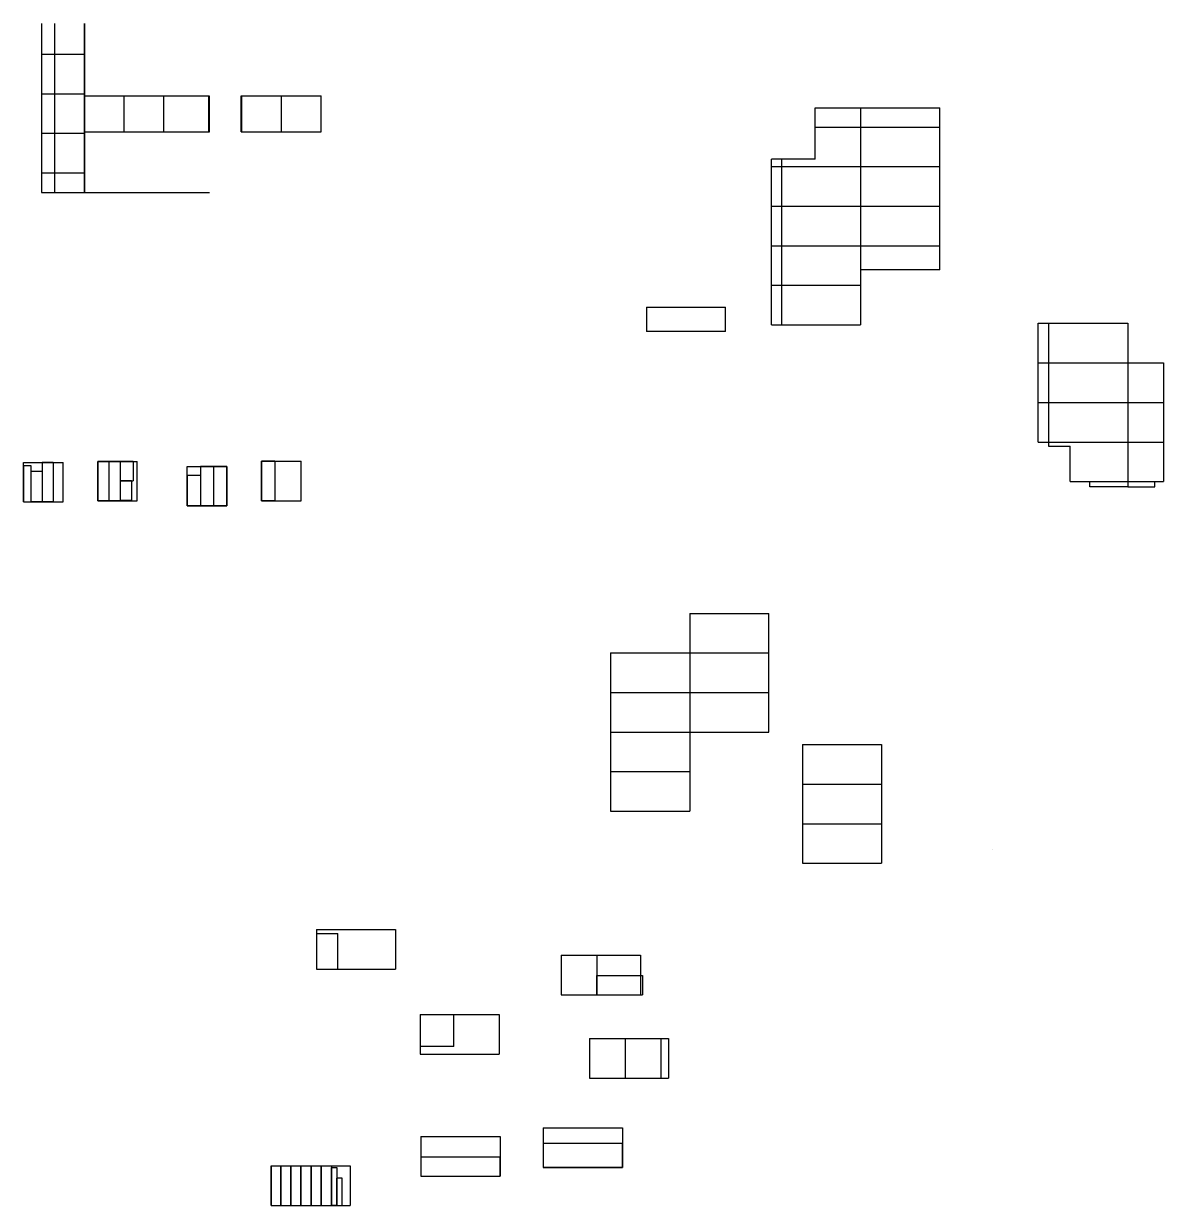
# Model space of a CAD drawing. Header units: millimetres. Extents: x 369 to 7898, y -3373 to 1610.
# Drawn here: x 6170 to 7898, y -3373 to -1580 of the extents above; entities that cross this region are included whole.
import ezdxf

# ---------------------------------------------------------------- set-up
doc = ezdxf.new("R2010")
doc.units = ezdxf.units.MM
doc.layers.add('Płytki', color=254, linetype='Continuous')
doc.layers.add('Wymiar', color=7, linetype='Continuous', true_color=0x9e9e9e)

# ---------------------------------------------------------------- blocks, each defined once
blk = doc.blocks.new('Z$W@#7958')
at = {"layer": 'Wymiar'}
for p, q in [((0, 0), (0, 60)), ((0, 60), (60, 60)), ((60, 0), (60, 60)), ((0, 0), (60, 0))]:
    blk.add_line(p, q, dxfattribs=at)
blk = doc.blocks.new('Z$W@#6191')
at = {"layer": 'Płytki'}
for p, q in [((0, 55), (0, 0)), ((0, 55), (11, 55)), ((11, 55), (11, 0)), ((0, 0), (11, 0))]:
    blk.add_line(p, q, dxfattribs=at)
blk = doc.blocks.new('Z$W@#19815')
at = {"layer": 'Płytki'}
for p, q in [((0, 46.8), (17, 46.8)), ((0, 46.8), (0, 0)), ((17, 46.8), (17, 0)), ((17, 0), (0, 0))]:
    blk.add_line(p, q, dxfattribs=at)
blk = doc.blocks.new('Z$W@#19156')
at = {"layer": 'Płytki'}
for p, q in [((17, 60), (0, 60)), ((0, 60), (0, 0)), ((17, 60), (17, 0)), ((17, 0), (0, 0))]:
    blk.add_line(p, q, dxfattribs=at)
blk = doc.blocks.new('Z$W@#11511')
at = {"layer": 'Płytki'}
for p, q in [((17, 60), (0, 60)), ((0, 60), (0, 0)), ((17, 60), (17, 0)), ((17, 0), (0, 0))]:
    blk.add_line(p, q, dxfattribs=at)
blk = doc.blocks.new('Z$W@#2634')
at = {"layer": 'Wymiar'}
blk.add_blockref('Z$W@#11511', (0, 0), dxfattribs=at)
blk = doc.blocks.new('Z$W@#24272')
at = {"layer": 'Płytki'}
for p, q in [((17, 60), (0, 60)), ((0, 60), (0, 0)), ((17, 60), (17, 0)), ((17, 0), (0, 0))]:
    blk.add_line(p, q, dxfattribs=at)
blk = doc.blocks.new('Z$W@#20055')
at = {"layer": 'Płytki'}
for p, q in [((17, 30.4), (0, 30.4)), ((0, 30.4), (0, 0)), ((17, 30.4), (17, 0)), ((0, 1), (17, 1))]:
    blk.add_line(p, q, dxfattribs=at)
blk = doc.blocks.new('Z$W@#22646')
at = {"layer": 'Płytki'}
for p, q in [((0, 29.4), (0, 0)), ((20, 29.4), (0, 29.4)), ((20, 29.4), (20, 0))]:
    blk.add_line(p, q, dxfattribs=at)
at = {"layer": 'Wymiar'}
blk.add_line((0, 0), (20, 0), dxfattribs=at)
blk = doc.blocks.new('Z$W@#4886')
at = {"layer": 'Płytki'}
for p, q in [((0, 46.8), (0, 0)), ((20, 46.8), (20, 0)), ((20, 0), (0, 0))]:
    blk.add_line(p, q, dxfattribs=at)
at = {"layer": 'Wymiar'}
blk.add_line((0, 46.8), (20, 46.8), dxfattribs=at)
blk = doc.blocks.new('Z$W@#18875')
at = {"layer": 'Płytki'}
for p, q in [((0, 60), (0, 0)), ((20, 60), (0, 60)), ((20, 60), (20, 0)), ((20, 0), (0, 0))]:
    blk.add_line(p, q, dxfattribs=at)
blk = doc.blocks.new('Z$W@#28433')
at = {"layer": 'Płytki'}
for p, q in [((20, 60), (0, 60)), ((0, 60), (0, 0)), ((20, 60), (20, 0)), ((20, 0), (0, 0))]:
    blk.add_line(p, q, dxfattribs=at)
blk = doc.blocks.new('Z$W@#20142')
at = {"layer": 'Płytki'}
for p, q in [((20, 60), (0, 60)), ((0, 60), (0, 0)), ((20, 60), (20, 0)), ((20, 0), (0, 0))]:
    blk.add_line(p, q, dxfattribs=at)
blk = doc.blocks.new('Z$W@#21674')
at = {"layer": 'Płytki'}
for p, q in [((0, 60), (120, 60)), ((0, 60), (0, 0)), ((120, 60), (120, 0)), ((0, 0), (120, 0))]:
    blk.add_line(p, q, dxfattribs=at)
blk = doc.blocks.new('Z$W@#1684')
at = {"layer": 'Płytki'}
for p, q in [((0, 60), (15, 60)), ((15, 60), (15, 0)), ((15, 60), (15, 0)), ((0, 0), (15, 0))]:
    blk.add_line(p, q, dxfattribs=at)
at = {"layer": 'Wymiar'}
blk.add_line((0, 0), (0, 60), dxfattribs=at)
blk = doc.blocks.new('Z$W@#23733')
at = {"layer": 'Płytki'}
for p, q in [((0, 60), (15, 60)), ((15, 60), (15, 0)), ((15, 60), (15, 0)), ((0, 0), (15, 0))]:
    blk.add_line(p, q, dxfattribs=at)
at = {"layer": 'Wymiar'}
blk.add_line((0, 0), (0, 60), dxfattribs=at)
blk = doc.blocks.new('Z$W@#1123')
at = {"layer": 'Płytki'}
for p, q in [((0, 60), (15, 60)), ((15, 60), (15, 0)), ((15, 60), (15, 0)), ((0, 0), (15, 0))]:
    blk.add_line(p, q, dxfattribs=at)
at = {"layer": 'Wymiar'}
blk.add_line((0, 0), (0, 60), dxfattribs=at)
blk = doc.blocks.new('Z$W@#1558')
at = {"layer": 'Płytki'}
for p, q in [((0, 60), (15.6, 60)), ((0, 0), (0, 60)), ((15.6, 60), (15.6, 0)), ((0, 0), (15.6, 0))]:
    blk.add_line(p, q, dxfattribs=at)
blk = doc.blocks.new('Z$W@#29174')
at = {"layer": 'Płytki'}
for p, q in [((0, 60), (15.6, 60)), ((0, 0), (0, 60)), ((15.6, 60), (15.6, 0)), ((0, 0), (15.6, 0))]:
    blk.add_line(p, q, dxfattribs=at)
blk = doc.blocks.new('Z$W@#2523')
at = {"layer": 'Płytki'}
for p, q in [((0, 60), (15.6, 60)), ((0, 0), (0, 60)), ((15.6, 60), (15.6, 0)), ((0, 0), (15.6, 0))]:
    blk.add_line(p, q, dxfattribs=at)
blk = doc.blocks.new('Z$W@#25678')
at = {"layer": 'Płytki'}
for p, q in [((0, 0), (0, 57.5)), ((0, 57.5), (8, 57.5)), ((8, 57.5), (8, 0)), ((8, 0), (0, 0))]:
    blk.add_line(p, q, dxfattribs=at)
blk = doc.blocks.new('Z$W@#4229')
at = {"layer": 'Płytki'}
for p, q in [((0, 0), (0, 41.1)), ((8, 41.1), (0, 41.1)), ((8, 0), (8, 41.1)), ((0, 0), (8, 0))]:
    blk.add_line(p, q, dxfattribs=at)
blk = doc.blocks.new('Z$W@#1484')
at = {"layer": 'Płytki'}
for p, q in [((0, 29.2), (0, 0)), ((0, 29.2), (120, 29.2)), ((120, 0), (120, 29.2)), ((0, 0), (120, 0)), ((0, 0), (120, 0))]:
    blk.add_line(p, q, dxfattribs=at)
blk = doc.blocks.new('Z$W@#2378')
at = {"layer": 'Płytki'}
for p, q in [((0, 36.8), (120, 36.8)), ((0, 36.8), (0, 0)), ((120, 0), (120, 36.8)), ((120, 0), (0, 0))]:
    blk.add_line(p, q, dxfattribs=at)
blk = doc.blocks.new('Z$W@#10395')
at = {"layer": 'Płytki'}
blk.add_blockref('Z$W@#2378', (0, 0), dxfattribs=at)
blk = doc.blocks.new('Z$W@#10336')
at = {"layer": 'Płytki'}
for p, q in [((51, 11.2), (51, 60)), ((51, 60), (120, 60)), ((51, 60), (120, 60)), ((120, 60), (120, 0)), ((51, 11.2), (0, 11.2)), ((0, 11.2), (0, 0)), ((0, 11.2), (0, 0)), ((0, 0), (120, 0))]:
    blk.add_line(p, q, dxfattribs=at)
blk = doc.blocks.new('Z$W@#20395')
at = {"layer": 'Płytki'}
for p, q in [((0, 60), (120, 60)), ((0, 60), (0, 53.8)), ((0, 53.8), (32.6, 53.8)), ((32.6, 0), (32.6, 53.8)), ((120, 60), (120, 0)), ((32.6, 0), (120, 0))]:
    blk.add_line(p, q, dxfattribs=at)
blk = doc.blocks.new('Z$W@#9627')
at = {"layer": 'Płytki'}
for p, q in [((0, 60), (54.1, 60)), ((0, 60), (0, 0)), ((0, 60), (0, 36.1)), ((54.1, 59.9), (54.1, 60)), ((54.1, 60), (54.1, 0)), ((0, 0), (54.1, 0))]:
    blk.add_line(p, q, dxfattribs=at)
blk = doc.blocks.new('Z$W@#10865')
at = {"layer": 'Płytki'}
blk.add_blockref('Z$W@#9627', (0, 0), dxfattribs=at)
blk = doc.blocks.new('Z$W@#18240')
at = {"layer": 'Płytki'}
for p, q in [((0, 60), (54.1, 60)), ((0, 60), (0, 0)), ((54.1, 60), (54.1, 0)), ((0, 0), (54.1, 0))]:
    blk.add_line(p, q, dxfattribs=at)
blk = doc.blocks.new('Z$W@#8745')
at = {"layer": 'Płytki'}
for p, q in [((0, 60), (54.1, 60)), ((0, 60), (0, 0)), ((54.1, 60), (54.1, 0)), ((0, 0), (54.1, 0))]:
    blk.add_line(p, q, dxfattribs=at)
blk = doc.blocks.new('Z$W@#18938')
at = {"layer": 'Płytki'}
blk.add_blockref('Z$W@#8745', (0, 0), dxfattribs=at)
blk = doc.blocks.new('Z$W@#11473')
at = {"layer": 'Płytki'}
for p, q in [((0, 0), (0, 29.2)), ((0, 29.2), (69, 29.2)), ((69, 29.2), (69, 0)), ((0, 0), (69, 0)), ((0, 0), (69, 0))]:
    blk.add_line(p, q, dxfattribs=at)

msp = doc.modelspace()

# ---------------------------------------------------------------- linework, layer by layer
at = {"layer": 'Płytki'}
for p, q in [((6196.883, -1580.199), (6196.883, -1836.399)), ((6216.883, -1580.199), (6216.883, -1836.399)), ((6261.883, -1580.199), (6261.883, -1836.399)), ((6262.883, -1836.399), (6262.883, -1580.199)), ((6261.883, -1626.999), (6196.883, -1626.999)), ((6261.883, -1686.999), (6196.883, -1686.999)), ((6262.883, -1689.499), (6451.169, -1689.499)), ((6321.883, -1689.499), (6321.883, -1744.499)), ((6381.883, -1689.499), (6381.883, -1744.499)), ((6450.883, -1744.499), (6450.883, -1689.499)), ((6451.883, -1744.499), (6451.883, -1689.499)), ((6499.883, -1744.499), (6499.883, -1689.499)), ((6499.883, -1689.499), (6620.883, -1689.499)), ((6500.883, -1744.499), (6500.883, -1689.499)), ((6560.883, -1744.499), (6560.883, -1689.499)), ((6620.883, -1744.499), (6620.883, -1689.499)), ((6620.883, -1744.499), (6620.883, -1689.499)), ((7370.12, -1785.835), (7370.12, -1707.835)), ((7370.12, -1707.835), (7559.12, -1707.835)), ((7439.12, -1707.835), (7439.12, -2037.035)), ((7559.12, -1953.835), (7559.12, -1707.835)), ((7370.12, -1737.035), (7559.12, -1737.035)), ((7370.12, -1737.035), (7559.12, -1737.035)), ((6261.883, -1746.999), (6196.883, -1746.999)), ((6262.883, -1744.499), (6451.883, -1744.499)), ((6499.883, -1744.499), (6620.883, -1744.499)), ((7370.12, -1785.835), (7304.12, -1785.835)), ((7319.12, -1785.835), (7319.12, -2037.035)), ((7319.12, -1785.835), (7319.12, -2037.035)), ((6261.883, -1806.999), (6196.883, -1806.999)), ((7304.12, -1797.035), (7559.12, -1797.035)), ((6196.883, -1836.399), (6451.883, -1836.399)), ((7304.12, -1857.035), (7559.12, -1857.035)), ((7304.12, -1917.035), (7559.12, -1917.035)), ((7559.12, -1953.835), (7439.12, -1953.835)), ((7304.12, -1977.035), (7439.12, -1977.035)), ((7114.2, -2010.394), (7234.2, -2010.394)), ((7114.2, -2010.394), (7114.2, -2047.194)), ((7234.2, -2047.194), (7234.2, -2010.394)), ((7304.12, -2037.035), (7439.12, -2037.035)), ((7708.513, -2034.745), (7844.113, -2034.745)), ((7708.513, -2214.745), (7708.513, -2034.745)), ((7724.113, -2034.745), (7724.113, -2220.945)), ((7844.113, -2034.745), (7844.113, -2118.664)), ((7234.2, -2047.194), (7114.2, -2047.194)), ((7708.513, -2094.745), (7898.213, -2094.745)), ((7844.113, -2094.745), (7844.113, -2282.745)), ((7898.213, -2094.845), (7898.213, -2094.745)), ((7898.213, -2094.745), (7898.213, -2274.745)), ((7708.513, -2154.745), (7898.213, -2154.745)), ((7708.513, -2214.745), (7898.213, -2214.745)), ((7724.113, -2220.945), (7756.713, -2220.945)), ((7756.713, -2274.745), (7756.713, -2220.945)), ((7756.713, -2274.745), (7898.213, -2274.745)), ((7786.58, -2282.745), (7786.58, -2274.745)), ((7885.193, -2282.745), (7885.193, -2274.745)), ((7844.113, -2282.745), (7786.58, -2282.745)), ((7844.113, -2282.745), (7885.193, -2282.745)), ((7180.068, -2474.672), (7300.068, -2474.672)), ((7180.068, -2474.672), (7180.068, -2774.672)), ((7180.068, -2474.672), (7300.068, -2474.672)), ((7300.068, -2654.672), (7300.068, -2474.672)), ((7060.068, -2534.672), (7060.068, -2774.672)), ((7060.068, -2534.672), (7060.068, -2774.672)), ((7060.068, -2534.672), (7300.068, -2534.672)), ((7060.068, -2594.672), (7300.068, -2594.672)), ((7060.068, -2654.672), (7300.068, -2654.672)), ((7350.923, -2673.649), (7470.923, -2673.649)), ((7350.923, -2673.649), (7350.923, -2853.649)), ((7470.923, -2673.649), (7470.923, -2757.568)), ((7060.068, -2714.672), (7180.068, -2714.672)), ((7350.923, -2733.649), (7470.923, -2733.649)), ((7470.923, -2733.649), (7470.923, -2853.649)), ((7060.068, -2774.672), (7180.068, -2774.672)), ((7350.923, -2793.649), (7470.923, -2793.649)), ((7639.161, -2832.482), (7639.161, -2832.382)), ((7350.923, -2853.649), (7470.923, -2853.649))]:
    msp.add_line(p, q, dxfattribs=at)
at = {"layer": 'Wymiar'}
msp.add_line((7304.12, -2037.035), (7304.12, -1785.835), dxfattribs=at)

# ---------------------------------------------------------------- block references
at = {"layer": 'Płytki'}
for name, p in [('Z$W@#21674', (6613.964, -3014.114)), ('Z$W@#20395', (6613.964, -3014.114)), ('Z$W@#21674', (6985.248, -3053.135)), ('Z$W@#18938', (6985.248, -3053.135)), ('Z$W@#11473', (7039.348, -3053.135)), ('Z$W@#21674', (6771.227, -3143)), ('Z$W@#10336', (6771.227, -3143)), ('Z$W@#21674', (7027.815, -3179.655)), ('Z$W@#10865', (7027.815, -3179.655)), ('Z$W@#18240', (7081.915, -3179.655)), ('Z$W@#21674', (6957.934, -3315.162)), ('Z$W@#21674', (6772.292, -3328.169)), ('Z$W@#10395', (6957.934, -3315.162)), ('Z$W@#21674', (6545.043, -3372.51)), ('Z$W@#1684', (6545.043, -3372.51)), ('Z$W@#23733', (6560.043, -3372.51)), ('Z$W@#1123', (6575.043, -3372.51)), ('Z$W@#1558', (6590.043, -3372.51)), ('Z$W@#29174', (6605.643, -3372.51)), ('Z$W@#2523', (6621.243, -3372.51)), ('Z$W@#25678', (6636.843, -3372.51)), ('Z$W@#1484', (6772.292, -3328.169)), ('Z$W@#4229', (6644.843, -3372.51))]:
    msp.add_blockref(name, p, dxfattribs=at)
at = {"layer": 'Wymiar'}
for name, p in [('Z$W@#7958', (6169.87, -2305.586)), ('Z$W@#6191', (6169.87, -2305.586)), ('Z$W@#19156', (6197.87, -2305.586)), ('Z$W@#7958', (6282.201, -2304.108)), ('Z$W@#2634', (6282.201, -2304.108)), ('Z$W@#24272', (6299.201, -2304.108)), ('Z$W@#22646', (6316.201, -2273.708)), ('Z$W@#7958', (6417.901, -2311.7)), ('Z$W@#18875', (6437.901, -2311.7)), ('Z$W@#28433', (6457.901, -2311.7)), ('Z$W@#7958', (6530.593, -2303.811)), ('Z$W@#20142', (6530.593, -2303.811)), ('Z$W@#19815', (6180.87, -2305.586)), ('Z$W@#20055', (6316.201, -2304.108)), ('Z$W@#4886', (6417.901, -2311.7))]:
    msp.add_blockref(name, p, dxfattribs=at)

doc.saveas('drawing.dxf')
